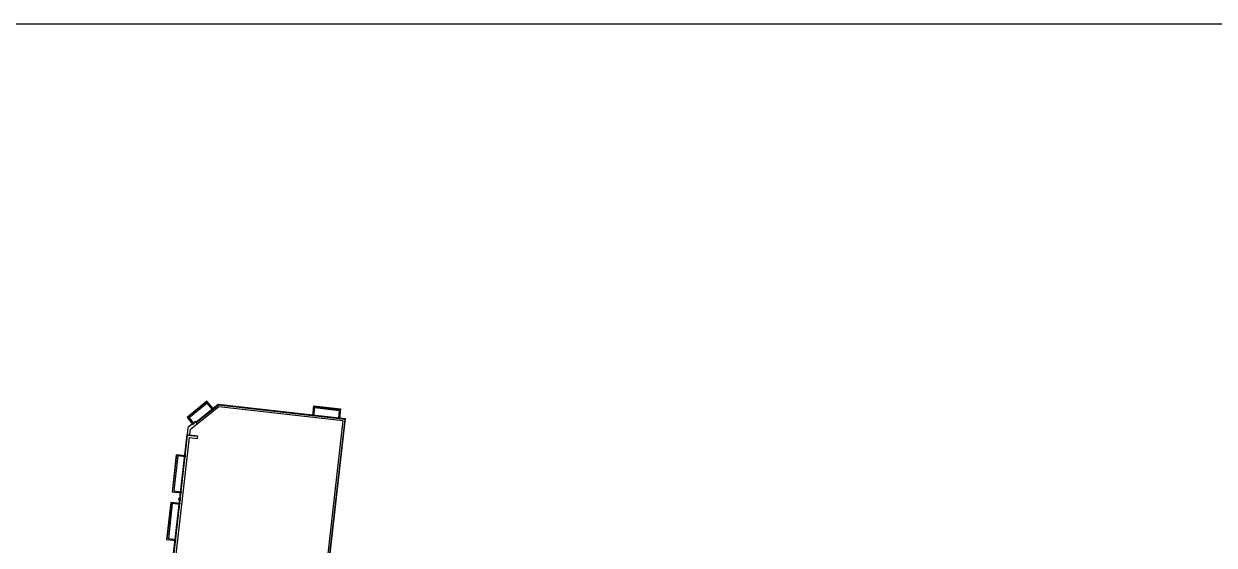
# Model space of a CAD drawing. Extents: x -59851 to 653804, y -249523 to 437614.
# Drawn here: x 262383 to 267400, y 412457 to 414657 of the extents above; entities that cross this region are included whole.
import ezdxf

# ---------------------------------------------------------------- set-up
doc = ezdxf.new("R2010")
doc.units = 0
doc.header["$LTSCALE"] = 1000
doc.header["$MEASUREMENT"] = 0
doc.layers.add('1#内审修改版_1_1_2236$0$LABEL_PM', color=7, linetype='Continuous')
doc.layers.add('2015G34小桃园地块总图20160503$0$WINDOW', color=4, linetype='Continuous')

# ---------------------------------------------------------------- blocks, each defined once
blk = doc.blocks.new('2015G34小桃园地块总图20160503$0$水管')
at = {"layer": '2015G34小桃园地块总图20160503$0$WINDOW'}
for p, q in [((150040, -73150), (149869, -73150)), ((150040, -73250), (149869, -73250))]:
    blk.add_line(p, q, dxfattribs=at)
blk.add_circle((150040, -73200), 50, dxfattribs=at)
blk = doc.blocks.new('1#内审修改版_1_1_2236$0$A$C00DD019C')
blk.add_line((0, 7466.7), (9314.7, 7466.7))
at = {"extrusion": (8.13991e-08, 1.49611e-06, 1)}
for p, q in [((966.7, 6176.5, -5.7), (1031.3, 6229.6, -5.7)), ((1380.2, 6213.6, -5.7), (1467, 6203.8, -5.7)), ((967, 6119.6, -5.7), (965.5, 6121.5, -5.7)), ((999.2, 6108.9, -5.7), (1000.2, 6117.6, -5.7)), ((917.8, 5933.9, -5.7), (931.6, 6055.3, -5.7)), ((900.1, 5777.7, -5.7), (913.9, 5899.2, -5.7))]:
    blk.add_line(p, q, dxfattribs=at)
at = {"extrusion": (8.13991e-08, 1.49611e-06, 1), "elevation": -5.7}
for points in [[(1050.1, 6206.6), (1030.3, 6231), (965.6, 6177.8), (985.4, 6153.4)], [(993.8, 6162.3), (1067.4, 6221), (1482.9, 6173.9), (1406.6, 5500.5), (976.7, 5549.3), (930.5, 5607.4)], [(994.8, 6160.9), (1068, 6219.2), (1481, 6172.3), (1405, 5502.5), (977.6, 5550.9), (931.8, 5608.5)], [(974.2, 6120.5), (976.3, 6139.5), (1069.5, 6213.7), (1475.2, 6167.7), (1400.4, 5508.3), (980.4, 5555.9), (935.9, 5611.7)], [(1047.4, 6204.4), (1030.9, 6224.7), (971.6, 6176), (988.1, 6155.6)], [(1376.9, 6184.1), (1380.4, 6215.4), (1467.2, 6205.5), (1463.6, 6174.3)], [(1380.3, 6183.7), (1383.3, 6209.8), (1463.1, 6200.7), (1460.2, 6174.7)], [(974.2, 6120.5), (976.3, 6139.5), (998.1, 6156.8), (992.7, 6163.7), (968, 6144.1), (965.5, 6121.5)], [(952.6, 5698.2), (917.9, 5702.1), (965.5, 6121.5), (1000.2, 6117.6)], [(952.8, 5699.9), (919.9, 5703.7), (967, 6119.6), (1000, 6115.8)], [(953.6, 5706.9), (927.6, 5709.8), (973.2, 6111.8), (999.2, 6108.9)], [(961.1, 6052), (929.9, 6055.5), (916.1, 5934.1), (947.3, 5930.5)], [(960.7, 6048.5), (934.7, 6051.5), (921.7, 5936.9), (947.7, 5934)], [(943.4, 5895.8), (912.2, 5899.3), (898.4, 5777.9), (929.6, 5774.3)], [(943, 5892.3), (917, 5895.3), (904, 5780.8), (930, 5777.8)]]:
    blk.add_lwpolyline(points, dxfattribs=at)
at = {"extrusion": (-8.13991e-08, -1.49611e-06, -1), "xscale": 0.03493023612004008, "yscale": 0.03493023612004008, "zscale": -0.03493023612164436, "rotation": 6.468736542652554}
blk.add_blockref('2015G34小桃园地块总图20160503$0$水管', (-6434.6, 7860, 5.7), dxfattribs=at)

msp = doc.modelspace()

# ---------------------------------------------------------------- block references
at = {"layer": '1#内审修改版_1_1_2236$0$LABEL_PM', "xscale": 1.288282158900984, "yscale": 1.288282158900984, "zscale": 1.288282158900984}
msp.add_blockref('1#内审修改版_1_1_2236$0$A$C00DD019C', (261827.5, 405038), dxfattribs=at)

doc.saveas('drawing.dxf')
